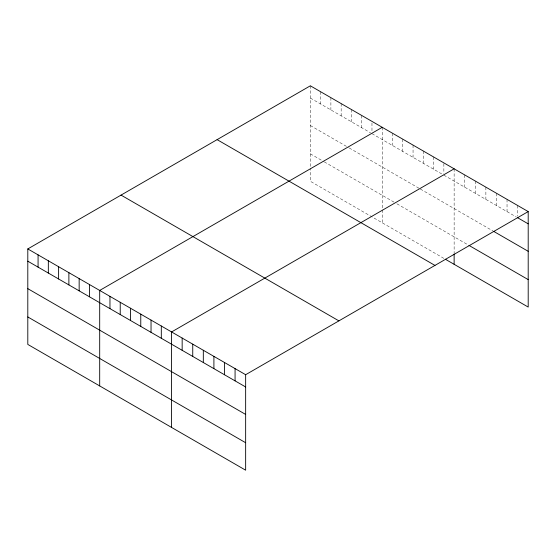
<?xml version="1.0" encoding="UTF-8"?>
<svg xmlns="http://www.w3.org/2000/svg" width="556" height="556" viewBox="0 0 556 556"><rect width="100%" height="100%" fill="white"/><g stroke="black" fill="none" stroke-linecap="round" stroke-linejoin="round"><path stroke-width="0.42" stroke-dasharray="2.78 2.08" d="M310.352 98.064L370.505 132.794M371.971 133.642L441.659 173.875M443.862 175.147L516.211 216.916M310.352 125.531L348.494 147.555M349.231 147.979L419.655 188.637M420.385 189.061L492.929 230.942M310.352 153.831L323.557 161.448M324.287 161.872L393.982 202.113M396.914 203.802L467.533 244.577M443.862 258.373L310.352 181.291L310.352 168.419M517.622 205.47L517.622 216.096M507.037 199.361L507.037 211.621M496.459 193.252L496.459 205.511M485.874 187.143L485.874 199.402M475.297 181.034L475.297 193.293M464.712 174.925L464.712 187.184M454.134 168.815L454.134 253.147M443.862 163.7L443.862 173.514M433.59 156.959L433.59 169.219M423.325 151.03L423.325 163.29M413.052 145.095L413.052 157.362M402.78 139.167L402.78 151.434M392.508 133.238L392.508 145.498M382.243 127.31L382.243 209.063M382.243 209.925L382.243 222.796M371.971 123.015L371.971 131.188M361.699 115.453L361.699 127.713M351.434 109.518L351.434 121.785M341.162 103.59L341.162 115.856M330.889 97.661L330.889 109.928M320.617 91.733L320.617 103.993M310.352 85.805L310.352 167.558"/><path stroke-width="0.83" d="M528.2 211.579L245.648 374.709L245.648 470.195L27.8 344.421L27.8 248.935L310.352 85.805L528.2 211.579L528.2 307.065L445.328 259.221M382.243 127.31L99.691 290.44L99.691 385.927M454.134 168.815L171.582 331.946L171.582 427.432M517.622 217.73L528.2 223.839M493.638 231.352L528.2 251.305M468.944 245.391L528.2 279.605M217.111 139.639L434.959 265.414M121.041 195.1L338.889 320.875M27.8 248.935L245.648 374.709M27.8 261.195L245.648 386.969M27.8 288.661L245.648 414.435M27.8 316.955L245.648 442.729M454.134 254.002L454.134 264.302M235.07 368.6L235.07 380.86M224.485 362.491L224.485 374.751M213.907 356.382L213.907 368.642M203.322 350.273L203.322 362.533M192.744 344.164L192.744 356.424M182.16 338.055L182.16 350.315M161.309 326.018L161.309 338.277M151.037 320.082L151.037 332.349M140.772 314.154L140.772 326.421M130.5 308.226L130.5 320.492M120.228 302.297L120.228 314.557M109.963 296.369L109.963 308.629M89.419 284.512L89.419 296.772M79.154 278.577L79.154 290.844M68.881 272.649L68.881 284.915M58.609 266.72L58.609 278.987M48.337 260.792L48.337 273.052M38.072 254.863L38.072 267.123"/></g></svg>
